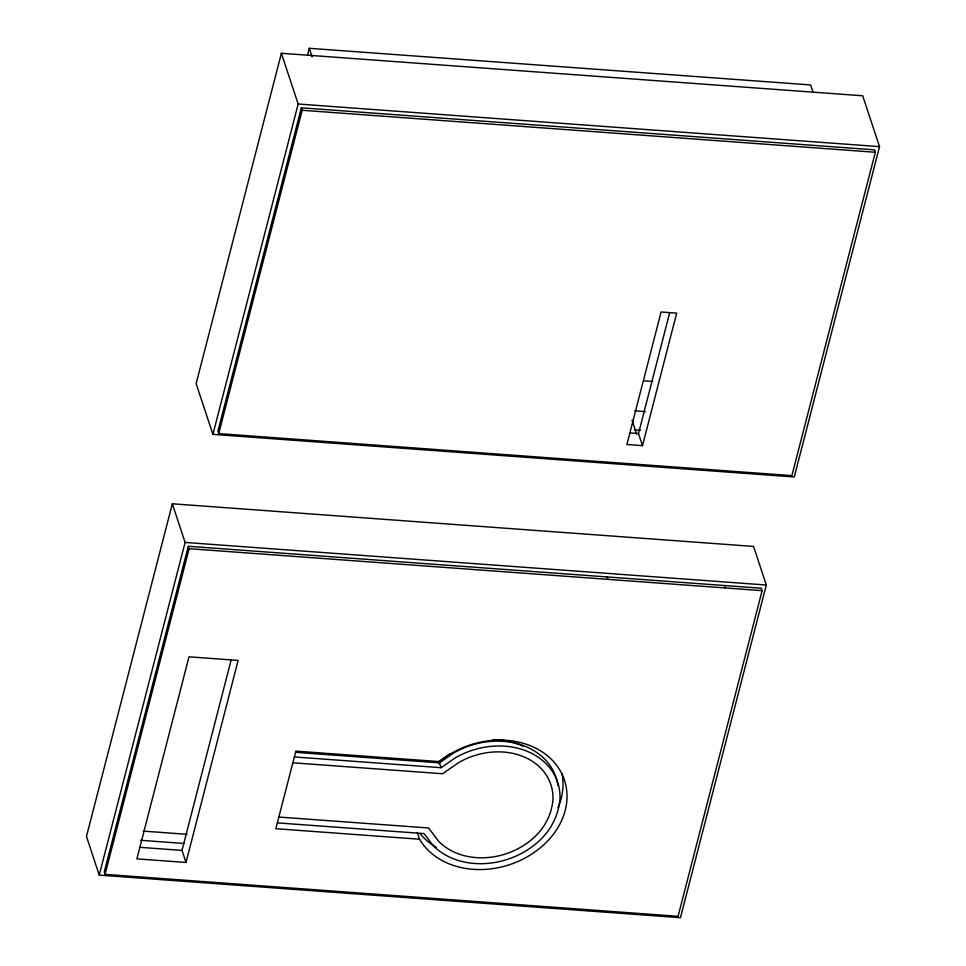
<?xml version="1.0" encoding="UTF-8"?>
<svg xmlns="http://www.w3.org/2000/svg" width="966" height="966" viewBox="0 0 966 966"><rect width="100%" height="100%" fill="white"/><g stroke="black" fill="none" stroke-linecap="round" stroke-linejoin="round"><path stroke-width="1.45" d="M281.384 53.287L196.134 383.623L212.918 434.362L794.269 476.975L879.519 146.639L862.698 95.779L281.384 53.287L298.168 104.014L212.918 434.362M172.334 503.781L86.481 836.435L99.232 875.099L680.462 917.7L766.316 585.022L753.577 546.43L172.334 503.781L185.098 542.433L99.232 875.099M307.586 54.965L309.313 48.3L810.583 84.936L812.913 91.999M301.356 107.818L217.918 431.15L218.727 433.613L791.891 475.634L875.329 152.266L874.532 149.839L301.356 107.818L302.165 110.269L218.727 433.613M188.31 546.285L104.256 871.948L105.052 874.375L678.072 916.323L762.126 590.649L761.329 588.222L188.31 546.285L189.107 548.7L105.052 874.375M185.991 862.457L238.143 660.418L189.01 656.82L136.87 858.871L185.991 862.457L182.006 850.406L231.152 659.983M642.499 445.652L676.683 313.141L661.094 311.994L626.898 444.517L642.499 445.652L638.49 433.541L669.692 312.682M449.697 753.927L438.588 761.643L439.397 764.058M295.632 752.333L439.494 762.85L453.573 753.069A71.484 57.32 -18.3 0 1 557.925 785.394M294.364 756.958L441.1 767.692L455.179 757.924A71.484 57.32 -18.3 0 1 525.951 750.823A71.484 57.32 -18.3 0 1 559.99 798.64C559.097 810.546 554.75 821.837 547.686 831.46A71.484 57.32 -18.3 0 1 432.647 845.045M298.168 104.014L879.519 146.639M302.165 110.269L875.329 152.266M643.622 380.761L652.642 381.425M634.795 410.84L645.324 411.613M634.493 429.846L640.506 430.293M629.989 432.925L638.49 433.541M185.098 542.433L766.316 585.022M189.107 548.7L762.126 590.649M292.855 762.802L442.597 773.742L458.645 762.609A64.311 51.572 -18.3 0 1 522.304 756.209A64.311 51.572 -18.3 0 1 552.975 799.184C552.178 809.919 548.29 820.11 541.914 828.78A64.311 51.572 -18.3 0 1 438.407 841.012L428.602 827.983L278.848 817.043M277.351 822.875L424.086 833.598L432.696 845.033M419.582 839.225L275.841 828.707L295.862 751.125L439.602 761.631A78.608 63.032 -18.3 0 1 552.902 760.858A78.608 63.032 -18.3 0 1 528.281 856.226A78.608 63.032 -18.3 0 1 419.582 839.225L417.348 832.487M143.427 831.122L187.03 834.31M140.541 840.299L184.083 843.475M140.324 847.351L182.006 850.406M724.476 585.529L725.285 587.956M632.03 420.222L636.666 434.241M607.119 576.956L607.928 579.371M309.313 48.3L312.115 56.777M439.494 762.85L441.1 767.692M561.958 773.669A78.608 63.032 -18.3 0 1 557.901 807.769M436.39 847.472A78.608 63.032 -18.3 0 1 420.246 833.839M492.612 739.775A64.311 51.572 -18.3 0 1 523.343 746.344"/></g></svg>
